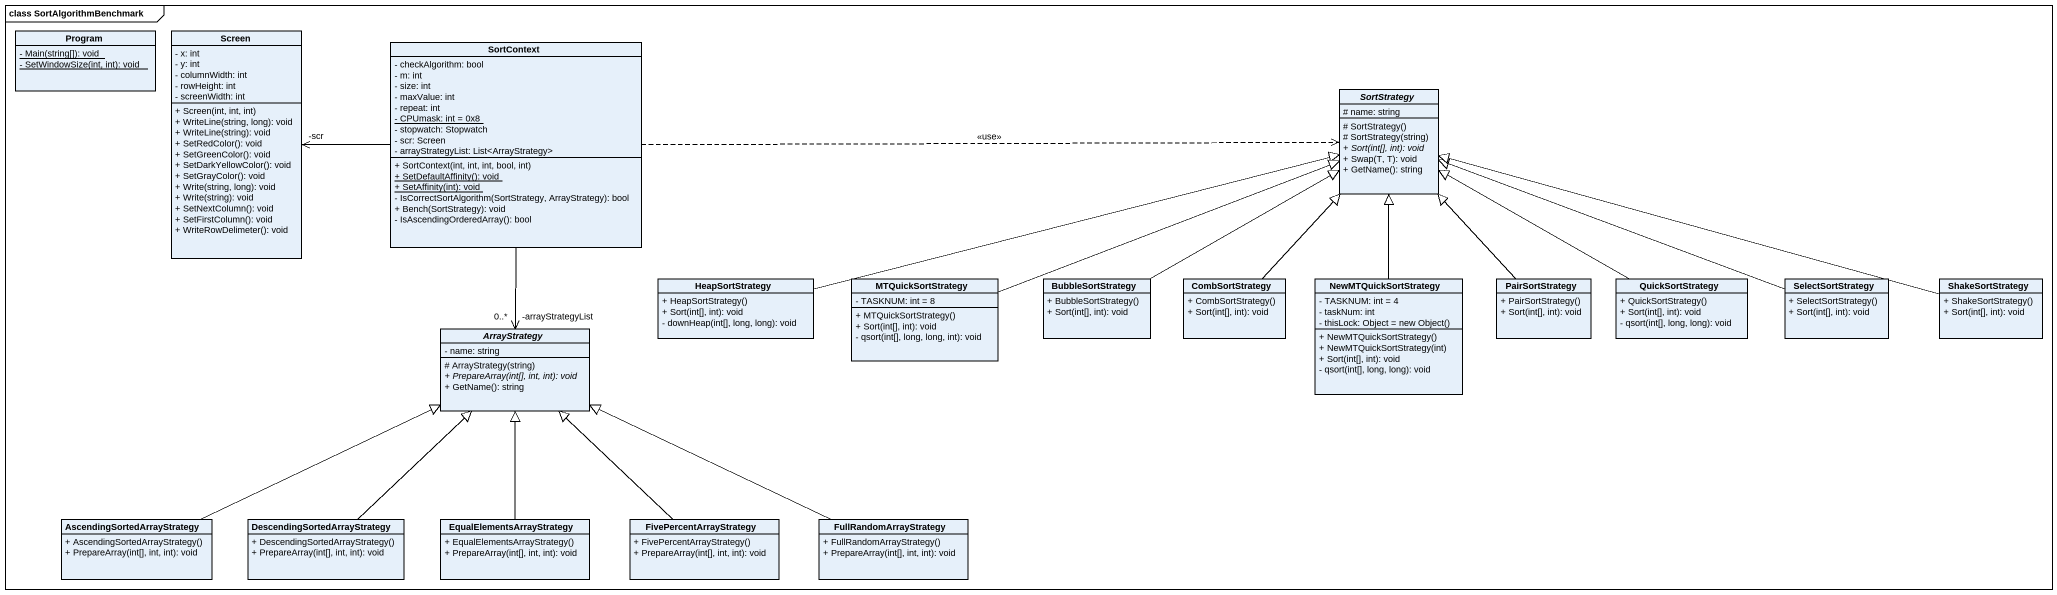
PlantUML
@startuml
mainframe class SortAlgorithmBenchmark
hide circle
hide empty members
skinparam classAttributeIconSize 0
class Program {
  {static} - Main(string[]): void
  {static} - SetWindowSize(int, int): void
}
class Screen {
  - x: int
  - y: int
  - columnWidth: int
  - rowHeight: int
  - screenWidth: int
  + Screen(int, int, int)
  + WriteLine(string, long): void
  + WriteLine(string): void
  + SetRedColor(): void
  + SetGreenColor(): void
  + SetDarkYellowColor(): void
  + SetGrayColor(): void
  + Write(string, long): void
  + Write(string): void
  + SetNextColumn(): void
  + SetFirstColumn(): void
  + WriteRowDelimeter(): void
}
class SortContext {
  - checkAlgorithm: bool
  - m: int
  - size: int
  - maxValue: int
  - repeat: int
  {static} - CPUmask: int = 0x8
  - stopwatch: Stopwatch
  - scr: Screen
  - arrayStrategyList: List<ArrayStrategy>
  + SortContext(int, int, int, bool, int)
  {static} + SetDefaultAffinity(): void
  {static} + SetAffinity(int): void
  - IsCorrectSortAlgorithm(SortStrategy, ArrayStrategy): bool
  + Bench(SortStrategy): void
  - IsAscendingOrderedArray(): bool
}
abstract class SortStrategy {
  # name: string
  # SortStrategy()
  # SortStrategy(string)
  {abstract} + Sort(int[], int): void
  + Swap(T, T): void
  + GetName(): string
}
class HeapSortStrategy {
  + HeapSortStrategy()
  + Sort(int[], int): void
  - downHeap(int[], long, long): void
}
class MTQuickSortStrategy {
  - TASKNUM: int = 8
  + MTQuickSortStrategy()
  + Sort(int[], int): void
  - qsort(int[], long, long, int): void
}
class BubbleSortStrategy {
  + BubbleSortStrategy()
  + Sort(int[], int): void
}
class CombSortStrategy {
  + CombSortStrategy()
  + Sort(int[], int): void
}
class NewMTQuickSortStrategy {
  - TASKNUM: int = 4
  - taskNum: int
  {field} - thisLock: Object = new Object()
  + NewMTQuickSortStrategy()
  + NewMTQuickSortStrategy(int)
  + Sort(int[], int): void
  - qsort(int[], long, long): void
}
class PairSortStrategy {
  + PairSortStrategy()
  + Sort(int[], int): void
}
class QuickSortStrategy {
  + QuickSortStrategy()
  + Sort(int[], int): void
  - qsort(int[], long, long): void
}
class SelectSortStrategy {
  + SelectSortStrategy()
  + Sort(int[], int): void
}
class ShakeSortStrategy {
  + ShakeSortStrategy()
  + Sort(int[], int): void
}
abstract class ArrayStrategy {
  - name: string
  # ArrayStrategy(string)
  {abstract} + PrepareArray(int[], int, int): void
  + GetName(): string
}
class AscendingSortedArrayStrategy {
  + AscendingSortedArrayStrategy()
  + PrepareArray(int[], int, int): void
}
class "DescendingSortedArrayStrategy" as DescendingSortedArrayStrateg {
  + DescendingSortedArrayStrategy()
  + PrepareArray(int[], int, int): void
}
class EqualElementsArrayStrategy {
  + EqualElementsArrayStrategy()
  + PrepareArray(int[], int, int): void
}
class FivePercentArrayStrategy {
  + FivePercentArrayStrategy()
  + PrepareArray(int[], int, int): void
}
class FullRandomArrayStrategy {
  + FullRandomArrayStrategy()
  + PrepareArray(int[], int, int): void
}
SortContext -left-> "-scr" Screen
SortContext .right.> SortStrategy : <<use>>
SortContext --> "-arrayStrategyList\n0..*" ArrayStrategy
HeapSortStrategy -right-|> SortStrategy
MTQuickSortStrategy -right-|> SortStrategy
BubbleSortStrategy -right-|> SortStrategy
CombSortStrategy -up-|> SortStrategy
NewMTQuickSortStrategy -up-|> SortStrategy
PairSortStrategy -up-|> SortStrategy
QuickSortStrategy -left-|> SortStrategy
SelectSortStrategy -left-|> SortStrategy
ShakeSortStrategy -left-|> SortStrategy
AscendingSortedArrayStrategy -right-|> ArrayStrategy
DescendingSortedArrayStrateg -up-|> ArrayStrategy
EqualElementsArrayStrategy -up-|> ArrayStrategy
FivePercentArrayStrategy -up-|> ArrayStrategy
FullRandomArrayStrategy -left-|> ArrayStrategy
@enduml
